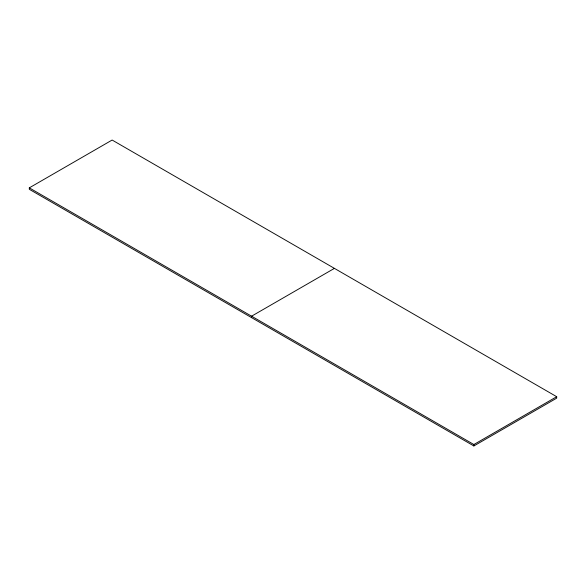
<?xml version="1.0" encoding="UTF-8"?>
<svg xmlns="http://www.w3.org/2000/svg" width="586" height="586" viewBox="0 0 586 586"><rect width="100%" height="100%" fill="white"/><g stroke="black" fill="none" stroke-linecap="round" stroke-linejoin="round"><path stroke-width="0.88" d="M29.3 187.857L112.131 140.039L556.7 396.707L556.7 398.143L473.869 445.961L29.3 189.293L29.3 187.857L473.869 444.525L556.7 396.707M334.416 268.373L251.584 316.191L251.584 317.627M473.869 444.525L473.869 445.961"/></g></svg>
